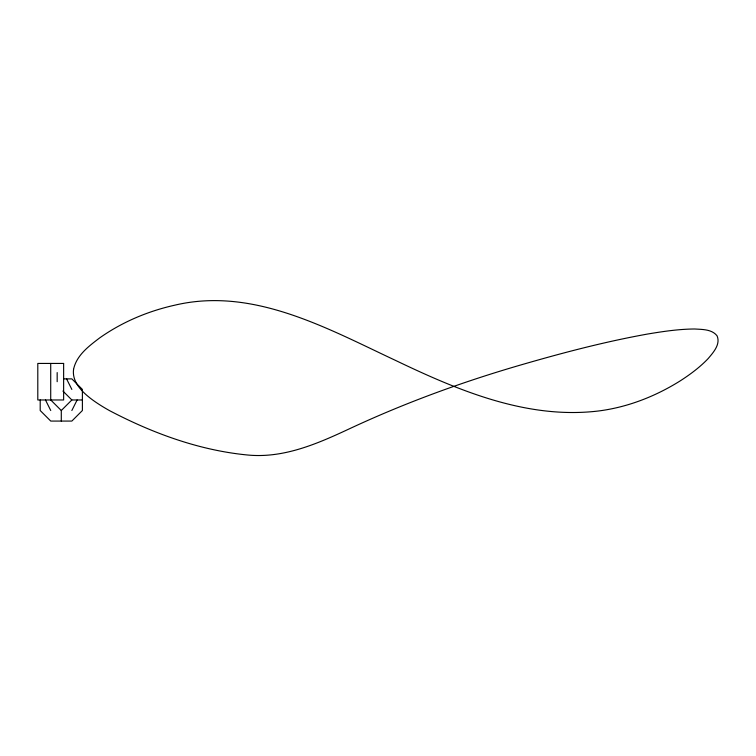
<?xml version="1.0" encoding="UTF-8"?>
<svg xmlns="http://www.w3.org/2000/svg" width="756" height="756" viewBox="0 0 756 756"><rect width="100%" height="100%" fill="white"/><g stroke="black" fill="none" stroke-linecap="round" stroke-linejoin="round"><path stroke-width="1.13" d="M71.848 410.517L77.121 399.971M61.293 421.073L61.293 410.517L71.848 399.971L82.395 399.971M63.636 378.879L71.848 378.879L82.395 389.425L82.395 410.517L71.848 421.073L50.746 421.073L40.2 410.517L40.2 399.971M62.918 391.05L71.848 399.971M50.746 399.971L61.293 410.517M66.566 378.879L71.848 389.425M45.473 399.971L50.746 410.517M57.172 372.566L57.172 381.704M50.718 363.438L50.718 399.971M73.568 369.334C71.829 381.978 82.111 391.948 91.287 398.951A87.602 19.505 20.8 0 0 109.535 410.631C152.665 433.273 199.679 450.548 248.431 455.084C284.814 458.353 318.947 443.063 351.058 428.028C405.963 402.494 462.984 381.714 521.13 364.865C562.766 352.787 604.781 341.731 647.476 334.058C663.097 331.44 678.831 329.087 694.698 328.992C702.343 329.493 711.774 329.153 717.038 335.768C720.78 344.311 713.305 352.457 708.174 358.561C699.895 367.265 690.19 374.456 680.116 380.939C655.339 396.437 627.48 407.323 598.393 410.999C526.941 419.561 458.155 390.427 395.142 360.225C326.866 328.255 252.74 286.647 174.674 305.207C147.883 311.179 122.094 322.075 99.641 337.932C88.906 346.116 76.479 355.311 73.568 369.334M63.636 363.438L37.8 363.438L37.8 399.971L63.636 399.971L63.636 363.438"/></g></svg>
